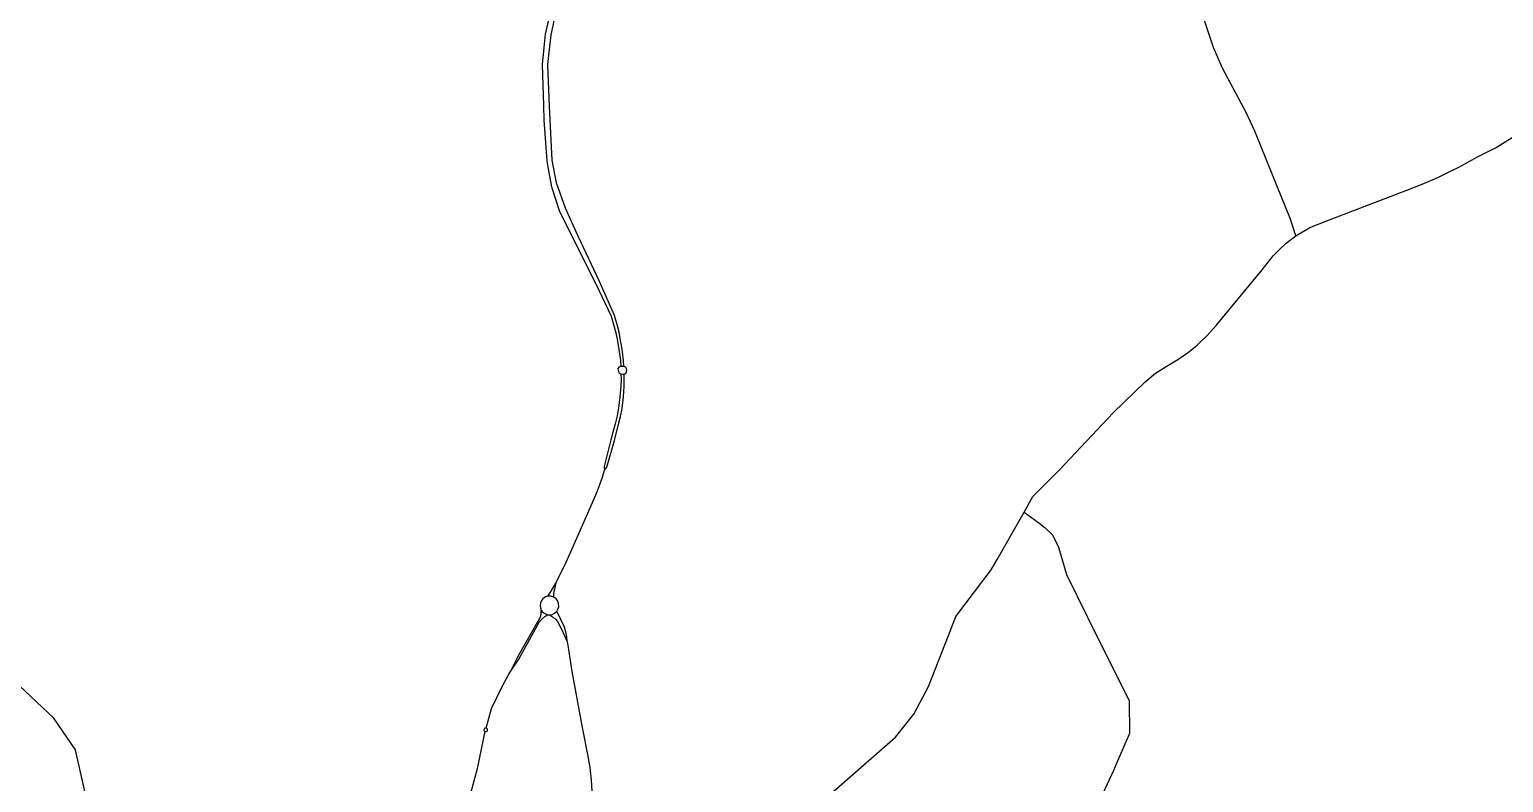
# Model space of a CAD drawing. Extents: x 0 to 452, y 0 to 685.
# Drawn here: x 204.8 to 266.8, y 424.5 to 456.2 of the extents above; entities that cross this region are included whole.
import ezdxf

# ---------------------------------------------------------------- set-up
doc = ezdxf.new("R2010")
doc.units = 0
doc.layers.get('0').update_dxf_attribs({"linetype": 'CONTINUOUS'})

msp = doc.modelspace()

# ---------------------------------------------------------------- linework, layer by layer
at = {"color": 3}
for points in [[(229.801649, 442.03276), (229.786215, 442.285217), (229.731094, 442.754852), (229.652821, 443.210156), (229.602109, 443.474739), (229.537066, 443.745937), (229.410287, 444.180295), (228.786311, 445.598021), (227.998073, 447.272613), (227.875703, 447.541606), (227.357561, 448.683724), (226.97171, 449.744262), (226.787604, 450.708889), (226.700512, 452.400017), (226.676259, 452.971076), (226.603498, 454.722838), (226.744609, 455.976302), (226.955174, 456.940929), (227.309054, 458.253924), (227.52954, 458.890026), (227.807352, 459.548177), (227.880113, 459.623142), (228.00138, 459.657318)], [(226.72697, 457.019201), (226.498768, 456.00276), (226.444748, 455.443828), (226.376398, 454.722838), (226.420495, 453.007457), (226.437031, 452.382378), (226.560504, 450.673611), (226.620035, 450.33737), (226.744609, 449.648351), (226.779887, 449.535903), (227.095182, 448.552535), (227.813967, 447.132604), (228.028941, 446.701554), (228.628663, 445.502109), (229.26697, 444.147222), (229.397057, 443.705148), (229.467613, 443.441667), (229.518325, 443.1848), (229.59329, 442.742726), (229.657231, 442.278602), (229.671562, 442.031658)], [(229.671562, 442.031658), (229.586675, 441.99638), (229.543681, 441.91921), (229.555807, 441.931337)], [(229.801649, 442.03276), (229.707943, 442.033863), (229.671562, 442.031658)], [(229.911893, 441.936849), (229.886537, 442.0052), (229.801649, 442.03276)], [(229.683689, 441.71967), (229.684792, 441.504696), (229.672665, 441.203732), (229.637387, 440.759453), (229.583368, 440.293125), (229.519427, 439.960191), (229.443359, 439.617335), (229.262561, 438.94375), (228.971519, 437.834705), (228.995773, 437.670443)], [(228.995773, 437.670443), (229.090582, 437.80053), (229.411389, 438.927213), (229.585573, 439.601901), (229.667153, 439.935937), (229.727787, 440.268871), (229.785113, 440.753941), (229.813776, 441.20263), (229.821493, 441.504696), (229.823698, 441.71967)], [(229.555807, 441.931337), (229.592187, 441.763767), (229.683689, 441.71967)], [(229.683689, 441.71967), (229.774088, 441.705338)], [(229.774088, 441.705338), (229.823698, 441.71967)], [(229.823698, 441.71967), (229.886537, 441.738412), (229.920712, 441.806762), (229.924019, 441.902674), (229.911893, 441.936849)], [(226.972812, 432.989523), (227.306849, 433.656493), (227.612222, 434.338898), (228.394948, 436.09066), (228.669453, 436.739991), (228.798437, 437.07072), (228.909783, 437.374991), (228.995773, 437.670443)], [(226.972812, 432.989523), (226.703819, 432.541936), (226.599088, 432.378776)], [(226.865877, 432.336884), (226.862569, 432.459253), (226.879106, 432.582726), (226.914384, 432.737066), (226.972812, 432.989523)], [(226.599088, 432.378776), (226.509792, 432.352318), (226.392934, 432.27184), (226.313559, 432.159392), (226.292613, 432.082222), (226.288203, 431.973082), (226.311354, 431.825356), (226.371988, 431.727239), (226.448056, 431.663299), (226.603498, 431.598255), (226.66303, 431.591641), (226.784297, 431.611484), (226.89013, 431.656684), (226.988247, 431.753698), (227.034549, 431.829766), (227.064314, 431.932292), (227.061007, 432.070095), (227.0125, 432.193568), (226.957379, 432.266328), (226.865877, 432.336884), (226.73579, 432.382083), (226.599088, 432.378776)], [(226.311354, 431.825356), (226.319071, 431.667708), (226.297023, 431.532109), (226.258437, 431.433993), (226.162526, 431.269731), (225.678559, 430.426371), (225.418386, 429.964453), (225.301528, 429.756094), (225.014896, 429.171806)], [(225.014896, 429.171806), (225.385312, 429.725226), (226.243004, 431.27855), (226.353247, 431.411944), (226.482231, 431.522187), (226.603498, 431.598255)], [(226.66303, 431.591641), (226.761146, 431.531007), (226.886823, 431.459349), (226.950764, 431.395408), (227.00809, 431.317135), (227.137075, 431.072396), (227.247318, 430.836476), (227.417092, 430.468264)], [(227.417092, 430.468264), (227.400556, 430.666701), (227.367483, 430.884982), (227.295825, 431.105469), (227.150304, 431.403125), (226.988247, 431.753698)], [(227.417092, 430.468264), (227.483238, 430.136432), (227.616632, 429.208186), (228.066424, 426.787248), (228.2825, 425.716788), (228.371797, 425.182109), (228.432431, 424.646328), (228.464401, 424.182205), (228.478733, 423.731311), (228.48204, 423.412708), (228.465504, 423.099618), (228.44566, 422.793142), (228.411484, 422.47454), (228.383924, 422.219878), (228.328802, 421.858281), (228.20092, 421.192413)], [(224.014991, 426.832448), (224.243194, 427.659271), (224.681962, 428.58421), (224.969696, 429.092431), (225.014896, 429.171806)], [(223.24329, 423.636502), (223.650087, 425.130295), (223.912465, 426.427856), (223.973099, 426.685825)], [(224.039245, 426.821424), (224.014991, 426.832448), (223.988533, 426.834653), (223.96428, 426.826936), (223.942231, 426.812604), (223.927899, 426.790556), (223.921285, 426.7652), (223.922387, 426.743151), (223.930104, 426.722205), (223.943333, 426.704566), (223.957665, 426.693542), (223.973099, 426.685825)], [(223.973099, 426.685825), (223.985226, 426.68362), (224.010582, 426.68362), (224.033733, 426.692439), (224.053576, 426.707873), (224.066806, 426.729922), (224.072318, 426.755278), (224.070113, 426.780634), (224.057986, 426.803785), (224.039245, 426.821424)]]:
    msp.add_lwpolyline(points, dxfattribs=at)
at = {"color": 2}
for points in [[(258.059149, 447.525069), (257.837561, 448.229523), (257.083498, 450.089323), (256.34046, 451.91605), (255.978863, 452.712005), (255.220391, 454.125321), (254.971241, 454.591649), (254.60303, 455.443828), (254.197335, 456.658707)], [(246.632457, 435.904349), (247.01059, 436.568012), (248.122943, 437.690287), (250.384028, 440.080356), (251.734505, 441.388941), (252.158941, 441.743924), (252.390451, 441.887239), (252.617552, 442.028351), (253.107031, 442.329314), (253.554618, 442.637995), (253.910703, 442.929037), (254.345061, 443.346857), (254.714375, 443.759167), (256.641424, 446.098524), (257.114366, 446.679505), (257.381155, 446.945191), (257.654557, 447.218594), (258.059149, 447.525069), (258.651155, 447.866823), (259.621293, 448.255981), (262.72684, 449.435582), (263.382787, 449.689141), (264.035425, 449.97908), (264.48191, 450.192951), (264.918472, 450.409028), (265.735373, 450.859922), (266.465182, 451.219314), (268.415382, 452.422066)], [(207.195208, 423.14592), (207.194106, 423.637604), (207.147804, 424.109444), (206.7377, 425.911918), (205.834809, 427.245859), (204.369679, 428.617283), (202.341207, 429.5323), (201.404141, 430.263212), (200.830877, 430.708594), (200.043741, 431.321545), (198.275443, 432.697378), (197.079306, 433.654288), (196.159879, 434.743489), (195.451016, 435.861354), (195.253681, 436.392726)], [(235.909115, 418.339323), (236.726016, 420.514418), (237.251875, 421.905686), (237.306997, 422.085382), (237.520868, 422.569349), (237.76671, 423.02355), (238.190043, 423.642014), (238.649757, 424.200946), (241.223932, 426.452109), (242.003351, 427.422248), (242.621814, 428.58421), (243.456354, 430.726232), (243.768342, 431.526597), (245.254418, 433.483412), (245.499158, 433.913359), (246.632457, 435.904349)], [(246.632457, 435.904349), (247.25092, 435.458967), (247.522118, 435.246198), (247.833004, 434.955156), (248.084358, 434.432604), (248.413984, 433.288281), (249.306953, 431.492422), (250.104011, 429.889488), (250.255043, 429.587422), (251.049896, 427.978976), (251.068637, 426.603142), (251.011311, 426.473056), (250.461198, 425.21408), (250.390643, 425.053125), (249.498776, 423.115052)]]:
    msp.add_lwpolyline(points, dxfattribs=at)

doc.saveas('drawing.dxf')
